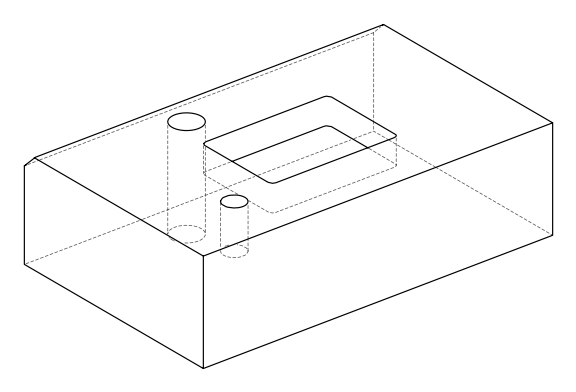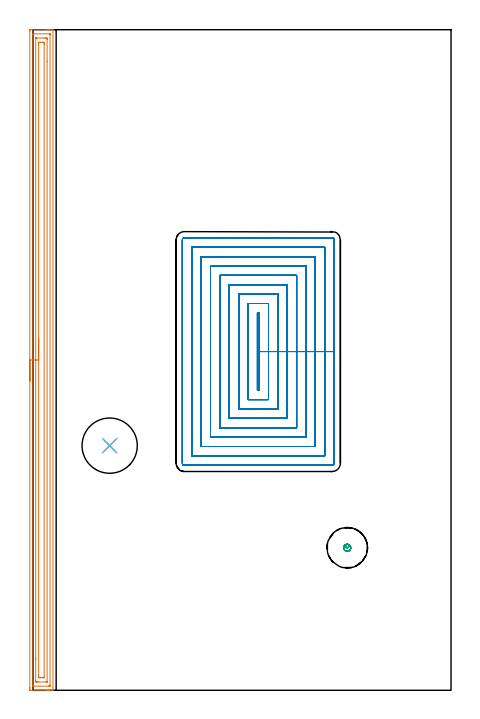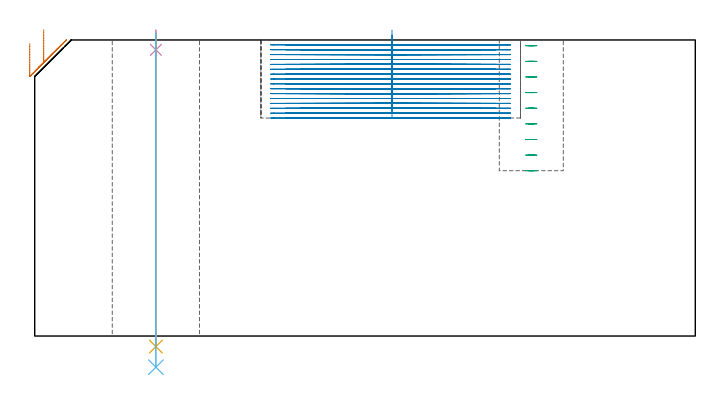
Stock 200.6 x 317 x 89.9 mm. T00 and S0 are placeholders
(PLAN: 6 operations, 5 tool changes, 77.4 min)
(1 AREA_MILL | FG_CHAMFER_SURFACE | UGT0205_001 | 10.41 min | 19528 mm3)
(2 MILL_RECTANGULAR_POCKET | POCKET_RECTANGULAR_STRAIGHT | NXT0201_008 | Follow Part, ap 1.5, ae 75% | 65.61 min | 214688 mm3)
(3 MILL_BLIND_HOLE_FROM_SOLID_MATERIAL | STEP1POCKET | NXT0201_012 | Spiral | 0.59 min | 11734 mm3)
(4 SPOT_DRILL | STEP1HOLE | NXT0321_9005460120000 | 0.05 min | 186 mm3)
(5 DRILL_THROUGH_HOLE_INTO_CENTER | STEP1HOLE | NXT0301_065 | 0.38 min | 6097 mm3)
(6 DRILL_TO_ENLARGE_THROUGH_HOLE | STEP1HOLE | UGT0301_388 | 0.41 min | 43278 mm3)
(TOOL UGT0205_001 | Chamfer Mill 20 x 3 x 45 deg. | D20 FL50 Z2)
(TOOL NXT0201_008 | ENDMILL 6mm [2P460-0600-NA 1630] | D6 FL26 Z6)
(TOOL NXT0201_012 | ENDMILL 16mm [2P460-1600-NA 1630] | D16 FL38 Z6)
(TOOL NXT0321_9005460120000 | NC Spot Drill, 142deg, 12mm, Carbide, Uncoated | D12 PA142 FL30 Z2)
(TOOL NXT0301_065 | Carbide Drill 9.4mm [860.1-0940-075A1-MM 2214] | D9.4 PA140 FL98 Z2)
(TOOL UGT0301_388 | Twist Drill 26.5 mm | D26.5 PA118 FL165 Z2)
(OP 1 AREA_MILL)
G17 G21 G94 G90
T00 M6
G54
G17 G0 G90 X-1.5 Y148.5 S1061 M3
G43 Z99.9 H0
Z88.8
G94 G1 Y148.538 Z87.928 F250.
Y148.652 Z87.063
Y148.841 Z86.212
Y149.103 Z85.38
Y149.437 Z84.574
Y149.84 Z83.8
Y150.308 Z83.064
Y150.839 Z82.372
Y151.429 Z81.729
Y152.072 Z81.14
Y152.764 Z80.608
Y153.5 Z80.14
Y154.274 Z79.737
Y155.08 Z79.403
Y155.912 Z79.141
Y156.763 Z78.952
Y157.628 Z78.838
Y158.5 Z78.8
Y316.4
X-1.497 Y316.665 Z78.802
X-1.492 Y316.99 Z78.806
X-1.161 Y317. Z79.136
X6.286 Z86.58
X6.871 Z87.168
X7.18 Z87.476
X7.765 Z88.061
X8.074 Z88.37
X8.693 Z88.992
X9.163 Z89.463
X9.539 Y316.994 Z89.831
X9.597 Y316.99 Z89.888
X9.6 Y316.845 Z89.9
Y0.154
X9.597 Y0.01 Z89.888
X9.539 Y0.007 Z89.831
X9.163 Y0. Z89.463
X7.765 Z88.062
X7.18 Z87.476
X6.871 Z87.168
X6.286 Z86.58
X-1.117 Y0.001 Z79.18
X-1.468 Y0.003 Z78.83
X-1.492 Y0.007 Z78.806
X-1.497 Y0.6 Z78.803
X-1.5 Y1.23 Z78.8
Y158.5
X-0.086 Z80.214
X-0.085 Y314.615 Z80.215
X-0.084 Y314.725 Z80.216
X-0.079 Y314.837 Z80.221
X-0.065 Y314.99 Z80.235
X0.026 Y314.993 Z80.326
X0.535 Y314.999 Z80.835
X8.129 Z88.429
X8.163 Y314.995 Z88.463
X8.176 Y314.991 Z88.476
X8.179 Y314.948 Z88.479
X8.185 Y314.727 Z88.485
X8.186 Y314.615 Z88.486
Y314.504
X8.185 Y2.384 Z88.485
X8.184 Y2.275 Z88.484
X8.179 Y2.163 Z88.479
X8.164 Y2.01 Z88.464
X8.074 Y2.007 Z88.374
X7.565 Y2.001 Z87.865
X-0.029 Z80.271
X-0.063 Y2.005 Z80.237
X-0.076 Y2.009 Z80.224
X-0.079 Y2.052 Z80.221
X-0.085 Y2.273 Z80.215
X-0.086 Y2.384 Z80.214
Y2.496
Y158.5
X1.328 Z81.628
X1.329 Y312.831 Z81.629
X1.33 Y312.952 Z81.63
X1.332 Y312.981 Z81.632
X1.334 Y312.988 Z81.634
X1.364 Y312.992 Z81.664
X1.476 Y312.998 Z81.776
X1.645 Y313. Z81.945
X1.814 Z82.114
X5.222 Z85.522
X6.117 Z86.417
X6.286 Y312.998 Z86.586
X6.455 Y312.994 Z86.755
X6.765 Y312.983 Z87.065
X6.767 Y312.831 Z87.067
X6.771 Y312.348 Z87.071
Y301.865
Y4.169
X6.77 Y4.048 Z87.07
X6.768 Y4.019 Z87.068
X6.766 Y4.012 Z87.066
X6.736 Y4.008 Z87.036
X6.624 Y4.002 Z86.924
X6.455 Y4. Z86.755
X6.286 Z86.586
X2.878 Z83.178
X1.983 Z82.283
X1.814 Y4.002 Z82.114
X1.645 Y4.006 Z81.945
X1.335 Y4.017 Z81.635
X1.333 Y4.169 Z81.633
X1.329 Y4.652 Z81.629
X1.328 Y15.105 Z81.628
Y158.5
X2.743 Z83.043
Y310.155
X2.763 Y310.993 Z83.063
X3.603 Y311. Z83.903
X4.544 Z84.844
X5.339 Y310.99 Z85.639
X5.357 Y310.189 Z85.657
Y310.155
Y6.845
X5.337 Y6.007 Z85.637
X4.497 Y6. Z84.797
X3.555 Z83.855
X2.761 Y6.01 Z83.061
X2.743 Y6.811 Z83.043
Y6.845
Y158.5
Y159.371 Z83.081
Y160.236 Z83.195
Y161.088 Z83.383
Y161.92 Z83.646
Y162.726 Z83.98
Y163.5 Z84.382
Y164.236 Z84.851
Y164.928 Z85.382
Y165.571 Z85.972
Y166.16 Z86.615
Y166.691 Z87.307
Y167.16 Z88.043
Y167.563 Z88.816
Y167.897 Z89.622
Y168.159 Z90.454
Y168.348 Z91.306
Y168.462 Z92.171
Y168.5 Z93.043
G0 Z99.9
M5
M2
(OP 2 MILL_RECTANGULAR_POCKET)
G17 G21 G94 G90
T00 M6
G54
G17 G0 G90 X108.5 Y145.826 S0 M3
G43 Z99.9 H1
Z92.9
G94 G1 Y162.55 Z88.419 F250.
Y181.1 F500.
X107.7
Y144.
X108.5
Y162.55
X113.
Y185.6
X103.2
Y139.5
X113.
Y162.55
X117.5
Y190.1
X98.7
Y135.
X117.5
Y162.55
X122.
Y194.6
X94.2
Y130.5
X122.
Y162.55
X126.5
Y199.1
X89.7
Y126.
X126.5
Y162.55
X131.
Y203.6
X85.2
Y121.5
X131.
Y162.55
X135.5
Y208.1
X80.7
Y117.
X135.5
Y162.55
X140.
Y212.6
X76.2
Y112.5
X140.
Y162.55
X144.5
Y216.2
G3 X143.6 Y217.1 R0.9
G1 X72.6
G3 X71.7 Y216.2 R0.9
G1 Y108.9
G3 X72.6 Y108. R0.9
G1 X143.6
G3 X144.5 Y108.9 R0.9
G1 Y162.55
Y163.55
G0 X108.5 Y145.826 Z91.419
G1 Y162.55 Z86.937 F250.
Y181.1 F500.
X107.7
Y144.
X108.5
Y162.55
X113.
Y185.6
X103.2
Y139.5
X113.
Y162.55
X117.5
Y190.1
X98.7
Y135.
X117.5
Y162.55
X122.
Y194.6
X94.2
Y130.5
X122.
Y162.55
X126.5
Y199.1
X89.7
Y126.
X126.5
Y162.55
X131.
Y203.6
X85.2
Y121.5
X131.
Y162.55
X135.5
Y208.1
X80.7
Y117.
X135.5
Y162.55
X140.
Y212.6
X76.2
Y112.5
X140.
Y162.55
X144.5
Y216.2
G3 X143.6 Y217.1 R0.9
G1 X72.6
G3 X71.7 Y216.2 R0.9
G1 Y108.9
G3 X72.6 Y108. R0.9
G1 X143.6
G3 X144.5 Y108.9 R0.9
G1 Y162.55
Y163.55
G0 X108.5 Y145.826 Z89.937
G1 Y162.55 Z85.456 F250.
Y181.1 F500.
X107.7
Y144.
X108.5
Y162.55
X113.
Y185.6
X103.2
Y139.5
X113.
Y162.55
X117.5
Y190.1
X98.7
Y135.
X117.5
Y162.55
X122.
Y194.6
X94.2
Y130.5
X122.
Y162.55
X126.5
Y199.1
X89.7
Y126.
X126.5
Y162.55
X131.
Y203.6
X85.2
Y121.5
X131.
Y162.55
X135.5
Y208.1
X80.7
Y117.
X135.5
Y162.55
X140.
Y212.6
X76.2
Y112.5
X140.
Y162.55
X144.5
Y216.2
G3 X143.6 Y217.1 R0.9
G1 X72.6
G3 X71.7 Y216.2 R0.9
G1 Y108.9
G3 X72.6 Y108. R0.9
G1 X143.6
G3 X144.5 Y108.9 R0.9
G1 Y162.55
Y163.55
G0 X108.5 Y145.826 Z88.456
G1 Y162.55 Z83.975 F250.
Y181.1 F500.
X107.7
Y144.
X108.5
Y162.55
X113.
Y185.6
X103.2
Y139.5
X113.
Y162.55
X117.5
Y190.1
X98.7
Y135.
X117.5
Y162.55
X122.
Y194.6
X94.2
Y130.5
X122.
Y162.55
X126.5
Y199.1
X89.7
Y126.
X126.5
Y162.55
X131.
Y203.6
X85.2
Y121.5
X131.
Y162.55
X135.5
Y208.1
X80.7
Y117.
X135.5
Y162.55
X140.
Y212.6
X76.2
Y112.5
X140.
Y162.55
X144.5
Y216.2
G3 X143.6 Y217.1 R0.9
G1 X72.6
G3 X71.7 Y216.2 R0.9
G1 Y108.9
G3 X72.6 Y108. R0.9
G1 X143.6
G3 X144.5 Y108.9 R0.9
G1 Y162.55
Y163.55
G0 X108.5 Y145.826 Z86.975
G1 Y162.55 Z82.494 F250.
Y181.1 F500.
X107.7
Y144.
X108.5
Y162.55
X113.
Y185.6
X103.2
Y139.5
X113.
Y162.55
X117.5
Y190.1
X98.7
Y135.
X117.5
Y162.55
X122.
Y194.6
X94.2
Y130.5
X122.
Y162.55
X126.5
Y199.1
X89.7
Y126.
X126.5
Y162.55
X131.
Y203.6
X85.2
Y121.5
X131.
Y162.55
X135.5
Y208.1
X80.7
Y117.
X135.5
Y162.55
X140.
Y212.6
X76.2
Y112.5
X140.
Y162.55
X144.5
Y216.2
G3 X143.6 Y217.1 R0.9
G1 X72.6
G3 X71.7 Y216.2 R0.9
G1 Y108.9
G3 X72.6 Y108. R0.9
G1 X143.6
G3 X144.5 Y108.9 R0.9
G1 Y162.55
Y163.55
G0 X108.5 Y145.826 Z85.494
G1 Y162.55 Z81.012 F250.
Y181.1 F500.
X107.7
Y144.
X108.5
Y162.55
X113.
Y185.6
X103.2
Y139.5
X113.
Y162.55
X117.5
Y190.1
X98.7
Y135.
X117.5
Y162.55
X122.
Y194.6
X94.2
Y130.5
X122.
Y162.55
X126.5
Y199.1
X89.7
Y126.
X126.5
Y162.55
X131.
Y203.6
X85.2
Y121.5
X131.
Y162.55
X135.5
Y208.1
X80.7
Y117.
X135.5
Y162.55
X140.
Y212.6
X76.2
Y112.5
X140.
Y162.55
X144.5
Y216.2
G3 X143.6 Y217.1 R0.9
G1 X72.6
G3 X71.7 Y216.2 R0.9
G1 Y108.9
G3 X72.6 Y108. R0.9
G1 X143.6
G3 X144.5 Y108.9 R0.9
G1 Y162.55
Y163.55
G0 X108.5 Y145.826 Z84.012
G1 Y162.55 Z79.531 F250.
Y181.1 F500.
X107.7
Y144.
X108.5
Y162.55
X113.
Y185.6
X103.2
Y139.5
X113.
Y162.55
X117.5
Y190.1
X98.7
Y135.
X117.5
Y162.55
X122.
Y194.6
X94.2
Y130.5
X122.
Y162.55
X126.5
Y199.1
X89.7
Y126.
X126.5
Y162.55
X131.
Y203.6
X85.2
Y121.5
X131.
Y162.55
X135.5
Y208.1
X80.7
Y117.
X135.5
Y162.55
X140.
Y212.6
X76.2
Y112.5
X140.
Y162.55
X144.5
Y216.2
G3 X143.6 Y217.1 R0.9
G1 X72.6
G3 X71.7 Y216.2 R0.9
G1 Y108.9
G3 X72.6 Y108. R0.9
G1 X143.6
G3 X144.5 Y108.9 R0.9
G1 Y162.55
Y163.55
G0 X108.5 Y145.826 Z82.531
G1 Y162.55 Z78.05 F250.
Y181.1 F500.
X107.7
Y144.
X108.5
Y162.55
X113.
Y185.6
X103.2
Y139.5
X113.
Y162.55
X117.5
Y190.1
X98.7
Y135.
X117.5
Y162.55
X122.
Y194.6
X94.2
Y130.5
X122.
Y162.55
X126.5
Y199.1
X89.7
Y126.
X126.5
Y162.55
X131.
Y203.6
X85.2
Y121.5
X131.
Y162.55
X135.5
Y208.1
X80.7
Y117.
X135.5
Y162.55
X140.
Y212.6
X76.2
Y112.5
X140.
Y162.55
X144.5
Y216.2
G3 X143.6 Y217.1 R0.9
G1 X72.6
G3 X71.7 Y216.2 R0.9
G1 Y108.9
G3 X72.6 Y108. R0.9
G1 X143.6
G3 X144.5 Y108.9 R0.9
G1 Y162.55
Y163.55
G0 X108.5 Y145.826 Z81.05
G1 Y162.55 Z76.569 F250.
Y181.1 F500.
X107.7
Y144.
X108.5
Y162.55
X113.
Y185.6
X103.2
Y139.5
X113.
Y162.55
X117.5
Y190.1
X98.7
Y135.
X117.5
Y162.55
X122.
Y194.6
X94.2
Y130.5
X122.
Y162.55
X126.5
Y199.1
X89.7
Y126.
X126.5
Y162.55
X131.
Y203.6
X85.2
Y121.5
X131.
Y162.55
X135.5
Y208.1
X80.7
Y117.
X135.5
Y162.55
X140.
Y212.6
X76.2
Y112.5
X140.
Y162.55
X144.5
Y216.2
G3 X143.6 Y217.1 R0.9
G1 X72.6
G3 X71.7 Y216.2 R0.9
G1 Y108.9
G3 X72.6 Y108. R0.9
G1 X143.6
G3 X144.5 Y108.9 R0.9
G1 Y162.55
Y163.55
G0 X108.5 Y145.826 Z79.569
G1 Y162.55 Z75.087 F250.
Y181.1 F500.
X107.7
Y144.
X108.5
Y162.55
X113.
Y185.6
X103.2
Y139.5
X113.
Y162.55
X117.5
Y190.1
X98.7
Y135.
X117.5
Y162.55
X122.
Y194.6
X94.2
Y130.5
X122.
Y162.55
X126.5
Y199.1
X89.7
Y126.
X126.5
Y162.55
X131.
Y203.6
X85.2
Y121.5
X131.
Y162.55
X135.5
Y208.1
X80.7
Y117.
X135.5
Y162.55
X140.
Y212.6
X76.2
Y112.5
X140.
Y162.55
X144.5
Y216.2
G3 X143.6 Y217.1 R0.9
G1 X72.6
G3 X71.7 Y216.2 R0.9
G1 Y108.9
G3 X72.6 Y108. R0.9
G1 X143.6
G3 X144.5 Y108.9 R0.9
G1 Y162.55
Y163.55
G0 X108.5 Y145.826 Z78.087
G1 Y162.55 Z73.606 F250.
Y181.1 F500.
X107.7
Y144.
X108.5
Y162.55
X113.
Y185.6
X103.2
Y139.5
X113.
Y162.55
X117.5
Y190.1
X98.7
Y135.
X117.5
Y162.55
X122.
Y194.6
X94.2
Y130.5
X122.
Y162.55
X126.5
Y199.1
X89.7
Y126.
X126.5
Y162.55
X131.
Y203.6
X85.2
Y121.5
X131.
Y162.55
X135.5
Y208.1
X80.7
Y117.
X135.5
Y162.55
X140.
Y212.6
X76.2
Y112.5
X140.
Y162.55
X144.5
Y216.2
G3 X143.6 Y217.1 R0.9
G1 X72.6
G3 X71.7 Y216.2 R0.9
G1 Y108.9
G3 X72.6 Y108. R0.9
G1 X143.6
G3 X144.5 Y108.9 R0.9
G1 Y162.55
Y163.55
G0 X108.5 Y145.826 Z76.606
G1 Y162.55 Z72.125 F250.
Y181.1 F500.
X107.7
Y144.
X108.5
Y162.55
X113.
Y185.6
X103.2
Y139.5
X113.
Y162.55
X117.5
Y190.1
X98.7
Y135.
X117.5
Y162.55
X122.
Y194.6
X94.2
Y130.5
X122.
Y162.55
X126.5
Y199.1
X89.7
Y126.
X126.5
Y162.55
X131.
Y203.6
X85.2
Y121.5
X131.
Y162.55
X135.5
Y208.1
X80.7
Y117.
X135.5
Y162.55
X140.
Y212.6
X76.2
Y112.5
X140.
Y162.55
X144.5
Y216.2
G3 X143.6 Y217.1 R0.9
G1 X72.6
G3 X71.7 Y216.2 R0.9
G1 Y108.9
G3 X72.6 Y108. R0.9
G1 X143.6
G3 X144.5 Y108.9 R0.9
G1 Y162.55
Y163.55
G0 X108.5 Y145.826 Z75.125
G1 Y162.55 Z70.644 F250.
Y181.1 F500.
X107.7
Y144.
X108.5
Y162.55
X113.
Y185.6
X103.2
Y139.5
X113.
Y162.55
X117.5
Y190.1
X98.7
Y135.
X117.5
Y162.55
X122.
Y194.6
X94.2
Y130.5
X122.
Y162.55
X126.5
Y199.1
X89.7
Y126.
X126.5
Y162.55
X131.
Y203.6
X85.2
Y121.5
X131.
Y162.55
X135.5
Y208.1
X80.7
Y117.
X135.5
Y162.55
X140.
Y212.6
X76.2
Y112.5
X140.
Y162.55
X144.5
Y216.2
G3 X143.6 Y217.1 R0.9
G1 X72.6
G3 X71.7 Y216.2 R0.9
G1 Y108.9
G3 X72.6 Y108. R0.9
G1 X143.6
G3 X144.5 Y108.9 R0.9
G1 Y162.55
Y163.55
G0 X108.5 Y145.826 Z73.644
G1 Y162.55 Z69.162 F250.
Y181.1 F500.
X107.7
Y144.
X108.5
Y162.55
X113.
Y185.6
X103.2
Y139.5
X113.
Y162.55
X117.5
Y190.1
X98.7
Y135.
X117.5
Y162.55
X122.
Y194.6
X94.2
Y130.5
X122.
Y162.55
X126.5
Y199.1
X89.7
Y126.
X126.5
Y162.55
X131.
Y203.6
X85.2
Y121.5
X131.
Y162.55
X135.5
Y208.1
X80.7
Y117.
X135.5
Y162.55
X140.
Y212.6
X76.2
Y112.5
X140.
Y162.55
X144.5
Y216.2
G3 X143.6 Y217.1 R0.9
G1 X72.6
G3 X71.7 Y216.2 R0.9
G1 Y108.9
G3 X72.6 Y108. R0.9
G1 X143.6
G3 X144.5 Y108.9 R0.9
G1 Y162.55
Y163.55
G0 X108.5 Y145.826 Z72.162
G1 Y162.55 Z67.681 F250.
Y181.1 F500.
X107.7
Y144.
X108.5
Y162.55
X113.
Y185.6
X103.2
Y139.5
X113.
Y162.55
X117.5
Y190.1
X98.7
Y135.
X117.5
Y162.55
X122.
Y194.6
X94.2
Y130.5
X122.
Y162.55
X126.5
Y199.1
X89.7
Y126.
X126.5
Y162.55
X131.
Y203.6
X85.2
Y121.5
X131.
Y162.55
X135.5
Y208.1
X80.7
Y117.
X135.5
Y162.55
X140.
Y212.6
X76.2
Y112.5
X140.
Y162.55
X144.5
Y216.2
G3 X143.6 Y217.1 R0.9
G1 X72.6
G3 X71.7 Y216.2 R0.9
G1 Y108.9
G3 X72.6 Y108. R0.9
G1 X143.6
G3 X144.5 Y108.9 R0.9
G1 Y162.55
Y163.55
G0 X108.5 Y145.826 Z70.681
G1 Y162.55 Z66.2 F250.
Y181.1 F500.
X107.7
Y144.
X108.5
Y162.55
X113.
Y185.6
X103.2
Y139.5
X113.
Y162.55
X117.5
Y190.1
X98.7
Y135.
X117.5
Y162.55
X122.
Y194.6
X94.2
Y130.5
X122.
Y162.55
X126.5
Y199.1
X89.7
Y126.
X126.5
Y162.55
X131.
Y203.6
X85.2
Y121.5
X131.
Y162.55
X135.5
Y208.1
X80.7
Y117.
X135.5
Y162.55
X140.
Y212.6
X76.2
Y112.5
X140.
Y162.55
X144.5
Y216.2
G3 X143.6 Y217.1 R0.9
G1 X72.6
G3 X71.7 Y216.2 R0.9
G1 Y108.9
G3 X72.6 Y108. R0.9
G1 X143.6
G3 X144.5 Y108.9 R0.9
G1 Y162.55
Y163.55
G0 Z99.9
M5
M2
(OP 3 MILL_BLIND_HOLE_FROM_SOLID_MATERIAL)
G17 G21 G94 G90
T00 M6
G54
G17 G0 G90 X150.8 Y68.4 S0 M3
G43 Z99.9 H1
Z88.156
G94 G3 X151.65 Y69.25 R0.85 F250.
X150.8 Y70.1 R0.85
X149.1 Y68.4 R1.7
X150.8 Y70.1 R-1.7
X149.95 Y69.25 R0.85
X150.8 Y68.4 R0.85
G0 Z83.411
G3 X151.65 Y69.25 R0.85
X150.8 Y70.1 R0.85
X149.1 Y68.4 R1.7
X150.8 Y70.1 R-1.7
X149.95 Y69.25 R0.85
X150.8 Y68.4 R0.85
G0 Z78.667
G3 X151.65 Y69.25 R0.85
X150.8 Y70.1 R0.85
X149.1 Y68.4 R1.7
X150.8 Y70.1 R-1.7
X149.95 Y69.25 R0.85
X150.8 Y68.4 R0.85
G0 Z73.922
G3 X151.65 Y69.25 R0.85
X150.8 Y70.1 R0.85
X149.1 Y68.4 R1.7
X150.8 Y70.1 R-1.7
X149.95 Y69.25 R0.85
X150.8 Y68.4 R0.85
G0 Z69.178
G3 X151.65 Y69.25 R0.85
X150.8 Y70.1 R0.85
X149.1 Y68.4 R1.7
X150.8 Y70.1 R-1.7
X149.95 Y69.25 R0.85
X150.8 Y68.4 R0.85
G0 Z64.433
G3 X151.65 Y69.25 R0.85
X150.8 Y70.1 R0.85
X149.1 Y68.4 R1.7
X150.8 Y70.1 R-1.7
X149.95 Y69.25 R0.85
X150.8 Y68.4 R0.85
G0 Z59.689
G3 X151.65 Y69.25 R0.85
X150.8 Y70.1 R0.85
X149.1 Y68.4 R1.7
X150.8 Y70.1 R-1.7
X149.95 Y69.25 R0.85
X150.8 Y68.4 R0.85
G0 Z54.944
G3 X151.65 Y69.25 R0.85
X150.8 Y70.1 R0.85
X149.1 Y68.4 R1.7
X150.8 Y70.1 R-1.7
X149.95 Y69.25 R0.85
X150.8 Y68.4 R0.85
G0 Z50.2
G3 X151.65 Y69.25 R0.85
X150.8 Y70.1 R0.85
X149.1 Y68.4 R1.7
X150.8 Y70.1 R-1.7
X149.95 Y69.25 R0.85
X150.8 Y68.4 R0.85
G0 Z99.9
M5
M2
(OP 4 SPOT_DRILL)
G17 G21 G94 G90
T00 M6
G54
G17 G0 G90 X36.8 Y117.4 S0 M3
G43 Z99.9 H0
G94 G81 G98 Z86.9 F250. R92.9
G80
M5
M2
(OP 5 DRILL_THROUGH_HOLE_INTO_CENTER)
G17 G21 G94 G90
T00 M6
G54
G17 G0 G90 X36.8 Y117.4 S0 M3
G43 Z99.9 H1
G94 G73 G98 Z-3.211 F250. Q9.311 R91.9
G80
M5
M2
(OP 6 DRILL_TO_ENLARGE_THROUGH_HOLE)
G17 G21 G94 G90
T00 M6
G54
G17 G0 G90 X36.8 Y117.4 S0 M3
G43 Z99.9 H0
G94 G73 G98 Z-9.461 F250. Q24.84 R91.9
G80
M5
M2
